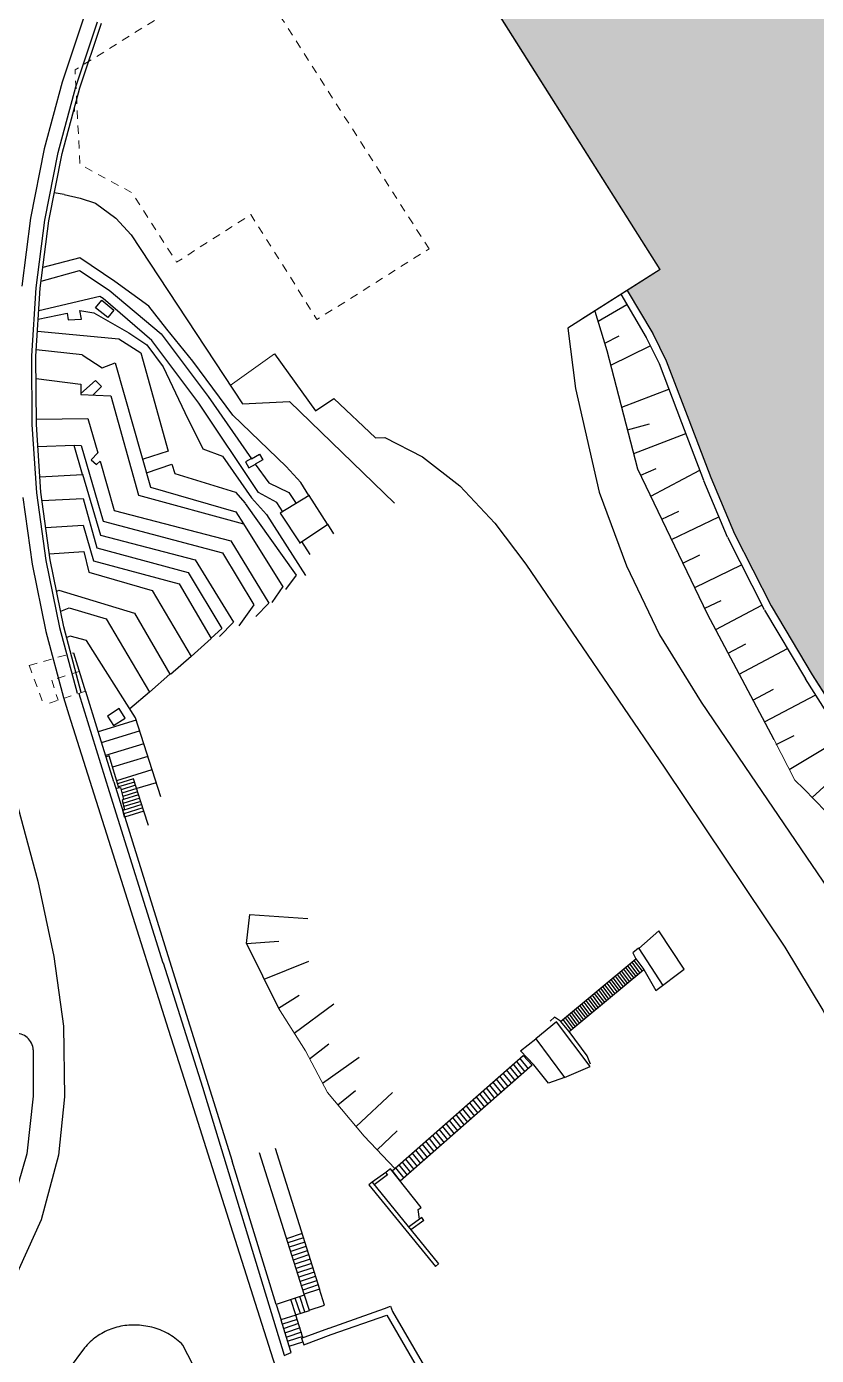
# Model space of a CAD drawing. Header units: millimetres. Extents: x -133 to 63340, y -143 to 109141.
# Drawn here: x 62353.1 to 62411.3, y 108497.5 to 108595.5 of the extents above; entities that cross this region are included whole.
import ezdxf

# ---------------------------------------------------------------- set-up
doc = ezdxf.new("R2010")
doc.units = ezdxf.units.MM
doc.header["$MEASUREMENT"] = 0
doc.linetypes.add('DOT', pattern=[0.55, 0.3, -0.25])
for name, color, linetype in [('Bâti', 7, 'Continuous'), ('colore lago', 131, 'Continuous'), ('Couronnement', 7, 'Continuous'), ('LIN025CO', 7, 'Continuous'), ('pendenze', 2, 'Continuous'), ('SCALE', 2, 'Continuous'), ('Strade', 7, 'Continuous'), ('TalusHautBas', 7, 'Continuous'), ('VOIRIE', 7, 'Continuous')]:
    doc.layers.add(name, color=color, linetype=linetype)
doc.layers.add('Colori bordi', color=5, linetype='Continuous', plot=False)

# ---------------------------------------------------------------- blocks, each defined once
blk = doc.blocks.new('INVISIBLE')
at = {"color": 0}
for p, q in [((-0.0375, 0), (0.0375, 0)), ((0, -0.0375), (0, 0.0375))]:
    blk.add_line(p, q, dxfattribs=at)
at = {"flags": 1}
for tag, p in [('POINTNUMBER', (0, 0)), ('COMMENT', (0, -1.25))]:
    blk.add_attdef(tag, p, '', height=1, dxfattribs=at)

msp = doc.modelspace()

# ---------------------------------------------------------------- hatches: boundary and pattern name
at = {"layer": 'colore lago', "linetype": 'Continuous', "lineweight": 0}
msp.add_hatch(color=256, dxfattribs=at).paths.add_polyline_path([(62548.2785, 108427.2813), (62545.2149, 108437.4977), (62544.7767, 108445.1398), (62545.6037, 108453.1916), (62543.8249, 108460.0907), (62537.2375, 108468.8864), (62530.5503, 108474.2875), (62527.7446, 108478.4761), (62523.6239, 108483.7567), (62517.3885, 108489.8759), (62515.2465, 108489.6403), (62513.6669, 108491.3373), (62513.9099, 108495.5974), (62504.855, 108507.9517), (62496.2324, 108519.7164), (62493.3544, 108519.0168), (62485.4277, 108525.3848), (62484.6684, 108528.5086), (62471.2359, 108544.4414), (62471.3593, 108544.5426), (62471.1446, 108544.7908), (62466.395, 108550.2796), (62461.1114, 108555.785), (62451.9812, 108564.9833), (62445.6934, 108571.4023), (62438.2814, 108579.0072), (62431.6209, 108586.0355), (62422.3658, 108596.3263), (62419.2028, 108600.3592), (62408.0987, 108615.7917), (62402.3619, 108624.9029), (62401.9106, 108624.6198), (62397.083, 108621.5924), (62391.7798, 108618.2667), (62379.1258, 108610.3312), (62385.2068, 108600.697), (62399.8054, 108577.5683), (62397.3883, 108576.0313), (62399.2665, 108572.8528), (62400.2625, 108570.8412), (62401.9219, 108566.4966), (62403.538, 108562.2348), (62405.2955, 108558.0946), (62407.9973, 108552.7666), (62411.016, 108547.6991), (62415.008, 108541.4499), (62417.547, 108537.4023), (62418.8645, 108535.302), (62423.7176, 108527.6886), (62427.3396, 108522.0308), (62428.8547, 108522.3015), (62431.9449, 108520.4683), (62435.17, 108517.1027), (62435.248, 108508.375), (62442.5794, 108497.7776), (62448.4078, 108490.3296), (62458.0371, 108478.2075), (62469.2124, 108462.4823), (62469.097, 108462.1315), (62477.4132, 108450.0308), (62487.1869, 108436.2424), (62497.2899, 108418.8124), (62505.266, 108404.2863), (62555.9335, 108404.5128), (62554.0622, 108410.815), (62549.8898, 108422.0895)])

# ---------------------------------------------------------------- linework, layer by layer
at = {"layer": 'Bâti', "color": 2, "linetype": 'Continuous'}
for p, q in [((62399.8054, 108577.5683), (62379.1258, 108610.3312)), ((62356.6299, 108589.2174), (62356.6279, 108589.4766)), ((62399.8054, 108577.5683), (62393.0041, 108573.2437)), ((62399.8054, 108577.5683), (62394.0417, 108573.9035)), ((62397.3883, 108576.0314), (62399.2665, 108572.8528)), ((62358.1936, 108574.7523), (62358.6461, 108575.3153)), ((62358.6461, 108575.3153), (62359.5414, 108574.5823)), ((62396.901, 108575.7434), (62398.7792, 108572.5649)), ((62359.0898, 108574.0263), (62358.1886, 108574.7563)), ((62359.5414, 108574.5823), (62359.0898, 108574.0263)), ((62398.7579, 108572.601), (62399.7539, 108570.5894)), ((62399.2665, 108572.8528), (62400.2625, 108570.8413)), ((62399.7299, 108570.6378), (62401.3893, 108566.2932)), ((62400.2625, 108570.8413), (62401.9219, 108566.4966)), ((62401.3888, 108566.2945), (62403.0049, 108562.0327)), ((62401.9219, 108566.4966), (62403.538, 108562.2348)), ((62369.6814, 108563.6335), (62369.2384, 108563.3965)), ((62369.2384, 108563.3965), (62369.4905, 108562.9477)), ((62369.6871, 108563.6252), (62370.2849, 108563.9642)), ((62370.5268, 108563.5423), (62369.963, 108563.2261)), ((62370.2849, 108563.9642), (62370.5268, 108563.5423)), ((62369.4905, 108562.9477), (62369.9733, 108563.2118)), ((62403.0048, 108562.0085), (62404.7623, 108557.8683)), ((62403.538, 108562.2348), (62405.2955, 108558.0946)), ((62373.9436, 108560.9185), (62371.8114, 108559.598)), ((62375.2961, 108558.7926), (62373.9436, 108560.9185)), ((62371.8114, 108559.598), (62373.2462, 108557.4124)), ((62373.2363, 108557.4053), (62375.3141, 108558.8047)), ((62404.7777, 108557.832), (62407.4795, 108552.5041)), ((62405.2955, 108558.0946), (62407.9973, 108552.7666)), ((62407.4974, 108552.4688), (62410.5161, 108547.4013)), ((62407.9973, 108552.7666), (62411.016, 108547.6991)), ((62356.5603, 108549.3097), (62357.4571, 108546.4477)), ((62411.016, 108547.6991), (62415.008, 108541.4499)), ((62417.3361, 108536.6315), (62410.5161, 108547.4013)), ((62356.9538, 108546.3017), (62359.1938, 108539.0856)), ((62358.3799, 108543.5125), (62357.4629, 108546.466)), ((62359.9427, 108545.2018), (62359.0801, 108544.652)), ((62359.0821, 108544.653), (62359.5182, 108543.9599)), ((62360.3798, 108544.5038), (62359.9427, 108545.2018)), ((62359.5182, 108543.9599), (62360.3798, 108544.5038)), ((62359.5354, 108539.813), (62358.3799, 108543.5125)), ((62359.1943, 108541.7064), (62358.9632, 108541.6448)), ((62359.9029, 108539.3651), (62359.1943, 108541.7064)), ((62359.5354, 108539.813), (62360.3517, 108537.2011)), ((62359.1938, 108539.0856), (62363.1493, 108526.4531)), ((62359.6989, 108539.3267), (62360.0416, 108539.3912)), ((62360.0416, 108539.3912), (62360.2446, 108538.5031)), ((62360.2446, 108538.5031), (62360.1489, 108538.4367)), ((62360.1489, 108538.4367), (62360.3249, 108537.7584)), ((62360.3249, 108537.7584), (62360.1911, 108537.7188)), ((62360.3374, 108537.2065), (62360.1911, 108537.7188)), ((62360.3455, 108537.1865), (62363.6388, 108526.6051)), ((62399.7083, 108528.8084), (62398.227, 108527.5247)), ((62401.5689, 108525.9996), (62399.7083, 108528.8084)), ((62398.221, 108527.5337), (62397.8035, 108527.2068)), ((62397.8035, 108527.2068), (62398.0105, 108526.7488)), ((62398.227, 108527.5247), (62399.9973, 108524.7936)), ((62363.1688, 108526.4565), (62366.0708, 108517.2823)), ((62363.6388, 108526.6051), (62368.2664, 108511.8404)), ((62392.475, 108522.1446), (62398.0105, 108526.7488)), ((62398.0105, 108526.7488), (62398.599, 108525.9684)), ((62399.4898, 108524.4071), (62401.5689, 108525.9996)), ((62398.6171, 108525.9495), (62393.1086, 108521.3686)), ((62398.599, 108525.9684), (62399.4898, 108524.4071)), ((62392.1612, 108522.1086), (62390.6388, 108520.8537)), ((62392.0157, 108522.4469), (62391.6989, 108522.1625)), ((62392.46, 108522.1629), (62392.0157, 108522.4469)), ((62394.6529, 108518.8217), (62392.1612, 108522.1086)), ((62393.0944, 108521.3877), (62392.46, 108522.1629)), ((62394.4235, 108519.5917), (62393.0944, 108521.3877)), ((62389.5247, 108519.9708), (62390.6428, 108520.8568)), ((62390.6388, 108520.8537), (62392.7565, 108518.0032)), ((62380.0449, 108511.1175), (62389.7192, 108519.6376)), ((62390.5014, 108518.9351), (62389.5247, 108519.9708)), ((62394.6762, 108518.9808), (62394.4235, 108519.5917)), ((62390.3725, 108518.9015), (62380.6562, 108510.3573)), ((62388.4735, 108518.5405), (62389.09, 108517.7738)), ((62391.5714, 108517.5789), (62390.5014, 108518.9351)), ((62392.7625, 108518.0102), (62394.6529, 108518.8217)), ((62366.0708, 108517.2823), (62372.0993, 108497.5444)), ((62392.7625, 108518.0032), (62391.5714, 108517.5789)), ((62373.5678, 108502.0223), (62370.2872, 108512.4447)), ((62371.4338, 108512.8056), (62374.6941, 108502.4013)), ((62371.5105, 108501.2595), (62368.2664, 108511.8404)), ((62379.5827, 108511.0122), (62378.5789, 108510.2827)), ((62379.7238, 108510.8181), (62378.72, 108510.0886)), ((62379.7305, 108510.8179), (62379.5827, 108511.0122)), ((62379.9225, 108511.2698), (62379.6036, 108511.0223)), ((62382.2052, 108508.4309), (62379.9225, 108511.2698)), ((62380.0449, 108511.1175), (62380.6562, 108510.3573)), ((62378.5769, 108510.2867), (62378.3417, 108510.0997)), ((62378.3417, 108510.0997), (62383.2477, 108504.0676)), ((62378.5745, 108510.289), (62383.4805, 108504.2568)), ((62381.9699, 108508.2839), (62382.2052, 108508.4309)), ((62382.2506, 108507.6761), (62381.2698, 108506.975)), ((62382.396, 108507.4728), (62381.4278, 108506.7806)), ((62382.0783, 108507.5529), (62381.9699, 108508.2839)), ((62382.396, 108507.4728), (62382.2506, 108507.6761)), ((62383.2477, 108504.0676), (62383.4805, 108504.2568)), ((62373.5793, 108501.9675), (62371.5005, 108501.2655)), ((62375.0744, 108501.219), (62374.6981, 108502.3993)), ((62371.5105, 108501.2595), (62371.869, 108500.1254)), ((62372.9635, 108500.5129), (62373.9521, 108500.828)), ((62373.948, 108500.8406), (62375.0744, 108501.219)), ((62375.4014, 108499.5204), (62379.485, 108500.9646)), ((62379.485, 108500.9646), (62379.9241, 108501.1501)), ((62379.9241, 108501.1501), (62380.0906, 108500.7459)), ((62380.0906, 108500.7459), (62385.3812, 108491.6755)), ((62372.4569, 108498.1953), (62371.869, 108500.1254)), ((62375.5691, 108499.0462), (62379.6527, 108500.4904)), ((62379.6527, 108500.4904), (62384.9433, 108491.42)), ((62373.3632, 108498.7868), (62375.3939, 108499.5268)), ((62373.3632, 108498.7868), (62373.5384, 108498.3061)), ((62373.5384, 108498.3061), (62375.5691, 108499.0462)), ((62372.0859, 108497.5211), (62372.5994, 108497.7365)), ((62372.5994, 108497.7365), (62372.4569, 108498.1953)), ((62372.579, 108497.7455), (62372.5994, 108497.7365)), ((62372.0993, 108497.5444), (62372.0859, 108497.5211))]:
    msp.add_line(p, q, dxfattribs=at)
at = {"layer": 'Bâti', "color": 2}
for p, q in [((62355.8803, 108583.098), (62355.1343, 108583.2128)), ((62355.8803, 108583.098), (62357.0625, 108582.8303)), ((62357.0625, 108582.8303), (62358.1821, 108582.4693)), ((62358.1821, 108582.4693), (62359.6741, 108581.357)), ((62359.6741, 108581.357), (62360.8095, 108580.138)), ((62360.8095, 108580.138), (62369.0134, 108567.6576)), ((62357.0341, 108578.4381), (62354.3042, 108577.7162)), ((62359.608, 108576.6846), (62357.0341, 108578.4381)), ((62354.1735, 108576.7076), (62356.9983, 108577.491)), ((62356.9983, 108577.491), (62359.1828, 108576.0487)), ((62359.1828, 108576.0487), (62363.0272, 108572.8259)), ((62362.1171, 108574.8688), (62359.608, 108576.6846)), ((62358.5069, 108575.5847), (62354.0035, 108574.5316)), ((62358.7646, 108575.4288), (62358.5069, 108575.5847)), ((62362.3364, 108572.3428), (62358.7646, 108575.4288)), ((62353.9651, 108573.9154), (62356.1073, 108574.362)), ((62356.1073, 108574.362), (62356.1845, 108573.8693)), ((62357.1473, 108573.9086), (62357.0385, 108574.5381)), ((62357.0385, 108574.5381), (62358.0712, 108574.3877)), ((62358.0712, 108574.3877), (62360.6329, 108572.8992)), ((62363.4487, 108573.1738), (62362.1171, 108574.8688)), ((62353.9091, 108573.0157), (62359.8978, 108572.4599)), ((62356.1845, 108573.8693), (62357.1473, 108573.9086)), ((62365.3563, 108570.8113), (62363.4487, 108573.1738)), ((62359.8978, 108572.4599), (62361.5385, 108571.4232)), ((62360.6329, 108572.8992), (62361.9698, 108572.0281)), ((62365.8161, 108567.7093), (62362.3364, 108572.3428)), ((62363.0272, 108572.8259), (62366.5039, 108568.2084)), ((62357.2091, 108571.2729), (62353.8239, 108571.6486)), ((62357.2091, 108571.2729), (62358.6684, 108570.3204)), ((62361.5385, 108571.4232), (62363.5339, 108564.182)), ((62361.9698, 108572.0281), (62363.1641, 108570.3995)), ((62358.6684, 108570.3204), (62359.6417, 108570.6947)), ((62359.6417, 108570.6947), (62362.2338, 108561.5202)), ((62363.1641, 108570.3995), (62364.7742, 108567.0236)), ((62368.303, 108566.8424), (62365.3563, 108570.8113)), ((62353.8069, 108569.5247), (62357.0828, 108569.1133)), ((62357.0828, 108569.1133), (62357.1007, 108569.1213)), ((62357.1007, 108569.1213), (62357.0952, 108568.3503)), ((62357.0958, 108568.4328), (62358.1927, 108569.3831)), ((62358.1896, 108569.3862), (62358.6406, 108568.9362)), ((62357.0952, 108568.3503), (62359.3057, 108568.2492)), ((62358.6406, 108568.9362), (62358.0019, 108568.3088)), ((62359.3057, 108568.2492), (62361.3493, 108560.9452)), ((62366.5039, 108568.2084), (62369.6871, 108563.6252)), ((62370.2026, 108561.1218), (62365.8161, 108567.7093)), ((62369.0134, 108567.6576), (62372.4956, 108567.8421)), ((62372.4956, 108567.8421), (62380.2222, 108560.3516)), ((62353.8274, 108566.5326), (62357.6171, 108566.5756)), ((62357.6171, 108566.5756), (62358.3544, 108564.0469)), ((62364.7742, 108567.0236), (62366.1051, 108564.3625)), ((62372.254, 108563.053), (62368.303, 108566.8424)), ((62356.6229, 108564.6082), (62353.937, 108564.5034)), ((62356.6225, 108564.6094), (62357.1229, 108564.6064)), ((62357.2195, 108562.4698), (62356.6229, 108564.6082)), ((62357.1229, 108564.6064), (62358.7529, 108559.0206)), ((62366.1051, 108564.3625), (62367.5376, 108563.8019)), ((62358.3544, 108564.0469), (62357.8797, 108563.5438)), ((62357.8797, 108563.5438), (62358.2703, 108563.1915)), ((62358.2703, 108563.1915), (62358.5301, 108563.4467)), ((62358.5301, 108563.4467), (62359.5674, 108559.8033)), ((62363.5339, 108564.182), (62361.6896, 108563.5768)), ((62361.954, 108562.589), (62363.8122, 108563.2243)), ((62363.8122, 108563.2243), (62364.0303, 108562.5262)), ((62367.5376, 108563.8019), (62369.6963, 108560.7416)), ((62369.963, 108563.2261), (62370.9524, 108561.8462)), ((62354.0812, 108562.2866), (62357.2195, 108562.4698)), ((62357.2274, 108562.4808), (62358.5445, 108557.9937)), ((62364.0303, 108562.5262), (62368.4995, 108561.1442)), ((62373.3353, 108561.8658), (62372.254, 108563.053)), ((62362.2338, 108561.5202), (62368.5329, 108559.7183)), ((62370.9524, 108561.8462), (62372.4466, 108561.1268)), ((62373.9196, 108560.9037), (62373.3353, 108561.8658)), ((62354.2396, 108560.5361), (62357.2675, 108560.68)), ((62357.2675, 108560.68), (62358.2857, 108557.0565)), ((62361.3493, 108560.9452), (62369.0979, 108558.8129)), ((62368.4995, 108561.1442), (62369.2311, 108560.3335)), ((62369.2312, 108560.3265), (62372.9908, 108555.0392)), ((62369.6963, 108560.7416), (62370.7968, 108559.5155)), ((62371.5519, 108560.3868), (62370.2026, 108561.1218)), ((62371.9968, 108559.7128), (62371.5519, 108560.3868)), ((62372.4466, 108561.1268), (62372.9691, 108560.315)), ((62359.5674, 108559.8033), (62368.1615, 108557.5617)), ((62368.5329, 108559.7183), (62369.1019, 108558.8159)), ((62370.7968, 108559.5155), (62373.6647, 108555.0014)), ((62354.5145, 108558.5415), (62357.2832, 108558.7271)), ((62357.2832, 108558.7271), (62358.0309, 108556.0984)), ((62358.7529, 108559.0206), (62367.5505, 108556.6729)), ((62369.0979, 108558.8129), (62372.0066, 108554.1888)), ((62375.7622, 108558.0896), (62375.3141, 108558.8047)), ((62358.5445, 108557.9937), (62365.5277, 108556.1629)), ((62368.1615, 108557.5617), (62370.9621, 108552.9701)), ((62374.022, 108556.5588), (62373.4012, 108557.5164)), ((62354.7822, 108556.5995), (62357.3279, 108556.7782)), ((62357.3279, 108556.7782), (62357.6847, 108555.2528)), ((62358.2857, 108557.0565), (62365.0069, 108555.2285)), ((62367.5505, 108556.6729), (62369.8626, 108552.8452)), ((62358.0309, 108556.0984), (62364.3656, 108554.3957)), ((62365.5277, 108556.1629), (62368.3583, 108551.5665)), ((62357.6847, 108555.2528), (62362.3698, 108553.9047)), ((62365.0069, 108555.2285), (62367.4903, 108551.1106)), ((62372.9908, 108555.0392), (62372.1856, 108553.9696)), ((62355.32, 108553.8441), (62355.4917, 108553.92)), ((62355.4917, 108553.92), (62361.0693, 108552.2299)), ((62362.3698, 108553.9047), (62365.2385, 108549.0495)), ((62364.3656, 108554.3957), (62366.7176, 108550.3721)), ((62372.0036, 108554.1938), (62371.1908, 108553.0292)), ((62355.6221, 108552.3779), (62356.2484, 108552.6364)), ((62356.2484, 108552.6364), (62358.969, 108551.8275)), ((62369.8626, 108552.8452), (62368.7545, 108551.2912)), ((62370.9621, 108552.9701), (62370.0045, 108551.9798)), ((62358.969, 108551.8275), (62362.1647, 108546.4148)), ((62361.0693, 108552.2299), (62363.6764, 108547.7285)), ((62368.3583, 108551.5665), (62367.319, 108550.5058)), ((62356.3098, 108550.5396), (62356.0689, 108550.4358)), ((62357.5342, 108550.2321), (62356.3098, 108550.5396)), ((62367.4903, 108551.1106), (62366.7226, 108550.3832)), ((62361.1387, 108544.5141), (62357.5342, 108550.2321)), ((62366.7176, 108550.3721), (62365.2385, 108549.0495)), ((62365.2385, 108549.0495), (62363.7155, 108547.7177)), ((62363.6764, 108547.7285), (62362.1647, 108546.4148)), ((62362.1683, 108546.4088), (62360.712, 108545.1912))]:
    msp.add_line(p, q, dxfattribs=at)
at = {"layer": 'Colori bordi', "linetype": 'Continuous', "lineweight": 0, "flags": 128}
msp.add_lwpolyline([(62419.2028, 108600.3592), (62408.0987, 108615.7917), (62402.3619, 108624.9029), (62401.9106, 108624.6198), (62397.083, 108621.5924), (62391.7798, 108618.2667), (62379.1258, 108610.3312), (62385.2068, 108600.697), (62399.8054, 108577.5683), (62397.3883, 108576.0313), (62399.2665, 108572.8528), (62400.2625, 108570.8412), (62401.9219, 108566.4966), (62403.538, 108562.2348), (62405.2955, 108558.0946), (62407.9973, 108552.7666), (62411.016, 108547.6991), (62415.008, 108541.4499)], dxfattribs=at)
at = {"layer": 'Couronnement', "color": 2, "linetype": 'Continuous'}
for p, q in [((62357.3635, 108596.2398), (62355.7322, 108591.3905)), ((62356.7418, 108591.0499), (62358.3388, 108595.8278)), ((62357.0291, 108590.9632), (62358.6199, 108595.7224)), ((62355.7322, 108591.3905), (62354.4022, 108586.4645)), ((62355.4304, 108586.1914), (62356.7418, 108591.0499)), ((62355.7227, 108586.1234), (62357.0291, 108590.9632)), ((62354.4022, 108586.4645), (62353.403, 108581.3599)), ((62354.4556, 108581.2182), (62355.4304, 108586.1914)), ((62354.7519, 108581.17), (62355.7227, 108586.1234)), ((62353.403, 108581.3599), (62352.7464, 108576.353)), ((62353.8083, 108576.2237), (62354.4556, 108581.2182)), ((62354.1071, 108576.195), (62354.7519, 108581.17)), ((62353.4954, 108571.1999), (62353.8083, 108576.2237)), ((62353.7954, 108571.1916), (62354.1071, 108576.195)), ((62353.5301, 108566.138), (62353.4954, 108571.1999)), ((62353.83, 108566.1487), (62353.7954, 108571.1916)), ((62353.8567, 108561.1168), (62353.5301, 108566.138)), ((62354.1553, 108561.1471), (62353.83, 108566.1487)), ((62352.82, 108560.7661), (62353.51, 108555.8422)), ((62354.5459, 108556.1171), (62353.8567, 108561.1168)), ((62354.8426, 108556.1611), (62354.1553, 108561.1471)), ((62353.51, 108555.8422), (62354.5312, 108550.8867)), ((62355.5632, 108551.1792), (62354.5459, 108556.1171)), ((62355.8566, 108551.2396), (62354.8426, 108556.1611)), ((62354.5312, 108550.8867), (62355.8369, 108546.0265)), ((62356.8493, 108546.3067), (62355.5666, 108551.163)), ((62357.1394, 108546.3833), (62355.8566, 108551.2396))]:
    msp.add_line(p, q, dxfattribs=at)
at = {"layer": 'LIN025CO', "color": 2, "linetype": 'Continuous', "lineweight": 0}
for p, q in [((62371.3909, 108571.3662), (62368.1181, 108569.0195)), ((62408.2055, 108542.8935), (62409.7368, 108539.9123))]:
    msp.add_line(p, q, dxfattribs=at)
at = {"layer": 'LIN025CO', "color": 2, "linetype": 'DOT', "lineweight": 0, "ltscale": 2}
for p, q in [((62353.2986, 108548.3778), (62356.5603, 108549.3097)), ((62353.2933, 108548.3921), (62354.3681, 108545.4629)), ((62356.9898, 108547.9389), (62354.9667, 108547.2939)), ((62354.9667, 108547.2939), (62355.4308, 108545.8128)), ((62357.4479, 108546.4769), (62354.3681, 108545.4629))]:
    msp.add_line(p, q, dxfattribs=at)
at = {"layer": 'LIN025CO', "color": 2, "linetype": 'DOT', "lineweight": 0, "ltscale": 2, "flags": 128}
msp.add_lwpolyline([(62382.778, 108579.0894), (62369.2961, 108600.1672), (62356.6822, 108592.2802), (62357.039, 108585.3131), (62360.8747, 108583.2294), (62364.1686, 108578.11), (62369.6354, 108581.6292), (62374.5096, 108573.8852), (62382.778, 108579.0894)], close=True, dxfattribs=at)
at = {"layer": 'LIN025CO', "color": 2, "linetype": 'Continuous', "lineweight": 0, "flags": 128}
msp.add_lwpolyline([(62371.6875, 108523.1071), (62373.6707, 108519.958), (62375.2889, 108516.9095), (62377.9917, 108513.6912)], dxfattribs=at)
at = {"layer": 'pendenze', "linetype": 'Continuous'}
for p, q in [((62395.2421, 108573.7515), (62397.3441, 108574.9936)), ((62395.7333, 108572.13), (62396.7827, 108572.6743)), ((62396.1762, 108570.5163), (62399.0786, 108571.9533)), ((62396.9793, 108567.418), (62400.453, 108568.7448)), ((62397.4106, 108565.7541), (62399.0158, 108566.1973)), ((62397.8616, 108564.0143), (62401.7014, 108565.4703)), ((62398.3787, 108562.4048), (62399.5216, 108562.9054)), ((62399.1268, 108560.8499), (62402.7233, 108562.7752)), ((62399.9397, 108559.1606), (62401.1948, 108559.7645)), ((62400.6555, 108557.6729), (62404.1346, 108559.347)), ((62401.4941, 108555.9301), (62402.7323, 108556.5259)), ((62402.3583, 108554.134), (62405.8107, 108555.7951)), ((62403.0998, 108552.5929), (62404.3143, 108553.1772)), ((62403.9048, 108551.0318), (62407.3129, 108552.8328)), ((62404.824, 108549.2922), (62406.1257, 108549.9801)), ((62405.639, 108547.75), (62409.1904, 108549.6267)), ((62406.6545, 108545.8284), (62408.163, 108546.6255)), ((62407.5055, 108544.218), (62411.2754, 108546.2103)), ((62408.3742, 108542.5649), (62409.6872, 108543.2125)), ((62409.3257, 108540.7126), (62413.2587, 108543.0703)), ((62411.0268, 108538.6415), (62413.016, 108540.4642)), ((62369.5658, 108530.0151), (62373.8495, 108529.7237)), ((62369.3061, 108527.8925), (62371.6988, 108528.0544)), ((62370.6195, 108525.2532), (62373.9051, 108526.5705)), ((62371.6875, 108523.1071), (62373.2107, 108524.0778)), ((62372.8437, 108521.2712), (62375.7453, 108523.4252)), ((62373.9723, 108519.3897), (62375.3849, 108520.4775)), ((62374.9249, 108517.5953), (62377.6305, 108519.4917)), ((62376.0625, 108515.9883), (62377.3509, 108517.0423)), ((62377.3978, 108514.3983), (62380.0909, 108516.8886)), ((62378.9488, 108512.6711), (62380.4355, 108514.0686))]:
    msp.add_line(p, q, dxfattribs=at)
at = {"layer": 'SCALE', "linetype": 'Continuous'}
for p, q in [((62361.1855, 108544.3524), (62358.3793, 108543.4948)), ((62363.0038, 108538.6904), (62361.1407, 108544.5202)), ((62358.6319, 108542.6929), (62361.438, 108543.5695)), ((62361.7513, 108542.6069), (62358.9309, 108541.7484)), ((62362.0509, 108541.6722), (62359.446, 108540.8775)), ((62359.7604, 108539.8929), (62362.3551, 108540.7202)), ((62360.9868, 108540.0214), (62359.8152, 108539.655)), ((62361.0623, 108539.7871), (62359.8857, 108539.4221)), ((62361.7535, 108537.6398), (62360.9868, 108540.0214)), ((62362.6694, 108539.7367), (62361.224, 108539.3145)), ((62361.1389, 108539.5491), (62360.0806, 108539.2208)), ((62361.232, 108539.3162), (62360.1364, 108538.9764)), ((62361.2921, 108539.0731), (62360.1923, 108538.732)), ((62361.3687, 108538.8351), (62360.2482, 108538.4876)), ((62361.5985, 108538.1212), (62360.2001, 108537.6874)), ((62361.4453, 108538.5972), (62360.2069, 108538.213)), ((62361.6751, 108537.8832), (62360.2687, 108537.4469)), ((62361.5219, 108538.3592), (62360.2698, 108537.9708)), ((62361.7505, 108537.6448), (62360.3374, 108537.2065)), ((62362.0822, 108536.5813), (62361.7505, 108537.6448)), ((62397.1012, 108525.9924), (62397.7071, 108525.1927)), ((62397.2551, 108526.1205), (62397.861, 108525.3207)), ((62397.409, 108526.2485), (62398.015, 108525.4487)), ((62397.563, 108526.3765), (62398.1689, 108525.5767)), ((62397.7169, 108526.5045), (62398.3228, 108525.7047)), ((62397.8708, 108526.6326), (62398.4768, 108525.8328)), ((62396.0237, 108525.0963), (62396.6296, 108524.2966)), ((62396.1776, 108525.2243), (62396.7835, 108524.4246)), ((62396.3316, 108525.3523), (62396.9374, 108524.5526)), ((62396.4855, 108525.4803), (62397.0913, 108524.6807)), ((62396.6394, 108525.6083), (62397.2453, 108524.8087)), ((62396.7933, 108525.7364), (62397.3992, 108524.9367)), ((62396.9473, 108525.8644), (62397.5532, 108525.0647)), ((62394.7923, 108524.072), (62395.3981, 108523.2725)), ((62394.9463, 108524.2001), (62395.552, 108523.4006)), ((62395.1002, 108524.3281), (62395.706, 108523.5286)), ((62395.2541, 108524.4561), (62395.8599, 108523.6566)), ((62395.408, 108524.5842), (62396.0138, 108523.7846)), ((62395.562, 108524.7122), (62396.1677, 108523.9126)), ((62395.7159, 108524.8402), (62396.3217, 108524.0406)), ((62395.8698, 108524.9682), (62396.4756, 108524.1686)), ((62393.7149, 108523.1759), (62394.3205, 108522.3765)), ((62393.8688, 108523.3039), (62394.4745, 108522.5045)), ((62394.0227, 108523.4319), (62394.6284, 108522.6325)), ((62394.1767, 108523.5599), (62394.7823, 108522.7605)), ((62394.3306, 108523.688), (62394.9363, 108522.8885)), ((62394.4845, 108523.816), (62395.0902, 108523.0165)), ((62394.6384, 108523.944), (62395.2441, 108523.1445)), ((62392.6374, 108522.2797), (62393.243, 108521.4804)), ((62392.7968, 108522.4005), (62393.3969, 108521.6084)), ((62392.9453, 108522.5357), (62393.5509, 108521.7364)), ((62393.0992, 108522.6638), (62393.7048, 108521.8644)), ((62393.2531, 108522.7918), (62393.8587, 108521.9924)), ((62393.407, 108522.9198), (62394.0127, 108522.1205)), ((62393.561, 108523.0478), (62394.1666, 108522.2485)), ((62389.2172, 108519.1955), (62389.8342, 108518.4282)), ((62389.4651, 108519.4138), (62390.0822, 108518.6463)), ((62390.3725, 108518.9015), (62389.7192, 108519.6376)), ((62388.2256, 108518.3222), (62388.842, 108517.5556)), ((62388.7214, 108518.7588), (62389.3381, 108517.9919)), ((62388.9693, 108518.9772), (62389.5861, 108518.21)), ((62386.9861, 108517.2306), (62387.6017, 108516.465)), ((62387.234, 108517.4489), (62387.8498, 108516.6831)), ((62387.4819, 108517.6672), (62388.0978, 108516.9012)), ((62387.7298, 108517.8856), (62388.3459, 108517.1194)), ((62387.9777, 108518.1039), (62388.5939, 108517.3375)), ((62385.9945, 108516.3573), (62386.6095, 108515.5925)), ((62386.2424, 108516.5756), (62386.8575, 108515.8106)), ((62386.4903, 108516.7939), (62387.1056, 108516.0287)), ((62386.7382, 108517.0123), (62387.3537, 108516.2469)), ((62384.755, 108515.2657), (62385.3692, 108514.5018)), ((62385.0029, 108515.484), (62385.6173, 108514.7199)), ((62385.2508, 108515.7023), (62385.8653, 108514.9381)), ((62385.4987, 108515.9206), (62386.1134, 108515.1562)), ((62385.7466, 108516.139), (62386.3614, 108515.3743)), ((62383.7634, 108514.3924), (62384.377, 108513.6293)), ((62384.0113, 108514.6107), (62384.6251, 108513.8474)), ((62384.2592, 108514.829), (62384.8731, 108514.0655)), ((62384.5071, 108515.0474), (62385.1212, 108514.2837)), ((62382.5239, 108513.3008), (62383.1367, 108512.5386)), ((62382.7718, 108513.5191), (62383.3848, 108512.7568)), ((62383.0197, 108513.7374), (62383.6328, 108512.9749)), ((62383.2676, 108513.9557), (62383.8809, 108513.193)), ((62383.5155, 108514.1741), (62384.1289, 108513.4112)), ((62381.5323, 108512.4275), (62382.1445, 108511.6661)), ((62381.7802, 108512.6458), (62382.3926, 108511.8842)), ((62382.0281, 108512.8641), (62382.6406, 108512.1024)), ((62382.276, 108513.0825), (62382.8887, 108512.3205)), ((62380.2928, 108511.3359), (62380.9042, 108510.5755)), ((62380.5407, 108511.5542), (62381.1523, 108510.7936)), ((62380.7886, 108511.7725), (62381.4004, 108511.0117)), ((62381.0365, 108511.9908), (62381.6484, 108511.2298)), ((62381.2844, 108512.2092), (62381.8965, 108511.448)), ((62373.4097, 108506.5002), (62372.2772, 108506.1225)), ((62373.5084, 108506.1853), (62372.3763, 108505.8077)), ((62373.607, 108505.8703), (62372.4754, 108505.4928)), ((62373.6885, 108505.5497), (62372.5745, 108505.178)), ((62373.793, 108505.2366), (62372.6736, 108504.8632)), ((62373.8974, 108504.9236), (62372.7671, 108504.5465)), ((62374.0018, 108504.6105), (62372.8715, 108504.2335)), ((62374.1029, 108504.288), (62372.9732, 108503.9112)), ((62374.2016, 108503.9731), (62373.0723, 108503.5964)), ((62374.3003, 108503.6581), (62373.1714, 108503.2815)), ((62374.3848, 108503.3385), (62373.2705, 108502.9667)), ((62374.4892, 108503.0254), (62373.3589, 108502.6484)), ((62374.5937, 108502.7124), (62373.4633, 108502.3353)), ((62372.9635, 108500.5129), (62372.5945, 108501.6349)), ((62373.2924, 108500.6177), (62372.8939, 108501.736)), ((62373.6222, 108500.7228), (62373.2406, 108501.8531)), ((62373.9521, 108500.828), (62373.562, 108502.0204)), ((62374.6981, 108502.3993), (62373.5678, 108502.0223)), ((62372.9556, 108500.4925), (62371.8474, 108500.1331)), ((62373.0587, 108500.1748), (62371.9802, 108499.825)), ((62373.1617, 108499.8571), (62372.0833, 108499.5072)), ((62373.4675, 108498.8248), (62372.9556, 108500.4925)), ((62373.2648, 108499.5393), (62372.1864, 108499.1895)), ((62373.3679, 108499.2216), (62372.2894, 108498.8718)), ((62373.4709, 108498.9039), (62372.3925, 108498.554)), ((62372.4569, 108498.1953), (62373.466, 108498.5048))]:
    msp.add_line(p, q, dxfattribs=at)
at = {"layer": 'Strade', "color": 2, "linetype": 'Continuous', "flags": 128}
for points in [[(62393.0041, 108573.2437), (62393.5796, 108568.7864), (62395.3107, 108561.155), (62397.336, 108555.729)], [(62371.3909, 108571.3662), (62374.4157, 108567.1477), (62375.7666, 108568.0718), (62378.8316, 108565.1684), (62379.5075, 108565.1904), (62382.291, 108563.7569), (62385.0336, 108561.6121), (62387.6179, 108558.8596), (62389.9054, 108555.8498), (62400.1557, 108540.7995), (62409.0118, 108527.6069), (62411.7965, 108522.9793), (62414.5112, 108517.9124), (62417.4972, 108511.4177), (62420.9549, 108501.206), (62423.9472, 108489.9603), (62426.5642, 108482.664), (62429.2717, 108476.2857), (62432.3618, 108470.0647), (62444.1681, 108447.4982), (62457.126, 108422.6463), (62460.5847, 108415.5477), (62464.0439, 108407.6486), (62465.3972, 108404.1082)], [(62355.8369, 108546.0265), (62356.2297, 108544.7452), (62360.2232, 108532.0969), (62363.5353, 108521.5666), (62365.1193, 108516.6507), (62368.139, 108507.1011), (62371.4355, 108496.7187), (62372.7588, 108492.6106), (62376.3084, 108483.0873), (62380.472, 108473.5628), (62385.3322, 108464.5745), (62393.4562, 108450.9626), (62412.89, 108421.0492), (62421.3898, 108419.5492), (62423.8371, 108419.0551), (62430.2676, 108407.9937), (62432.43, 108403.9608)], [(62350.6362, 108544.3902), (62351.0224, 108543.2369), (62353.9455, 108532.4749), (62355.1243, 108526.9201), (62355.8323, 108521.7792), (62355.9145, 108516.5765), (62355.4698, 108512.2715), (62354.1941, 108507.5117), (62352.0658, 108502.8542), (62349.408, 108498.7733), (62346.4174, 108495.3339), (62346.1094, 108495.0297), (62340.6596, 108490.8021), (62336.0616, 108488.4796), (62331.0774, 108487.1278), (62328.4463, 108486.8338), (62324.2837, 108486.9279), (62319.3934, 108487.0892), (62314.2722, 108487.4073), (62308.46, 108487.9542), (62300.0891, 108488.1232)], [(62406.472, 108540.3087), (62412.6255, 108531.2501), (62415.2034, 108527.0873)], [(62353.592, 108520.0412), (62353.5844, 108516.6171), (62353.1343, 108512.3771), (62351.8581, 108507.9443), (62349.4572, 108502.9835), (62346.3753, 108498.7037), (62342.2704, 108494.8793), (62337.9475, 108491.942), (62332.6626, 108489.8823), (62328.36, 108489.3491), (62323.7433, 108489.2605), (62320.0513, 108489.4263), (62315.4733, 108489.6835), (62307.6203, 108490.3494), (62300.0787, 108490.4693)], [(62357.3783, 108498.0659), (62356.1645, 108496.4594)], [(62366.4352, 108494.7483), (62364.6374, 108498.2833)]]:
    msp.add_lwpolyline(points, dxfattribs=at)
at = {"layer": 'Strade', "color": 2, "linetype": 'Continuous'}
for points in [[(62353.592, 108520.0412, 0), (62353.5806, 108520.1695, 0), (62353.5561, 108520.296, 0), (62353.5187, 108520.4192, 0), (62353.4688, 108520.538, 0), (62353.407, 108520.651, 0), (62353.3338, 108520.7571, 0), (62353.2502, 108520.8551, 0), (62353.157, 108520.944, 0), (62353.0551, 108521.0228, 0), (62352.9457, 108521.0908, 0), (62352.8298, 108521.1472, 0), (62352.7088, 108521.1913, 0), (62352.5839, 108521.2228, 0), (62352.4564, 108521.2413, 0), (62352.3276, 108521.2465, 0)], [(62360.9568, 108499.7469, 0), (62360.8055, 108499.745, 0), (62360.6543, 108499.7381, 0), (62360.5035, 108499.7263, 0), (62360.3531, 108499.7095, 0), (62360.2033, 108499.6878, 0), (62360.0544, 108499.6612, 0), (62359.9063, 108499.6297, 0), (62359.7594, 108499.5934, 0), (62359.6138, 108499.5523, 0), (62359.4696, 108499.5064, 0), (62359.327, 108499.4559, 0), (62359.1861, 108499.4007, 0), (62359.0471, 108499.3408, 0), (62358.9101, 108499.2765, 0), (62358.7753, 108499.2077, 0), (62358.6429, 108499.1345, 0), (62358.5129, 108499.057, 0), (62358.3855, 108498.9753, 0), (62358.2609, 108498.8895, 0), (62358.1392, 108498.7996, 0), (62358.0204, 108498.7058, 0), (62357.9049, 108498.6081, 0), (62357.7925, 108498.5067, 0), (62357.6836, 108498.4016, 0), (62357.5782, 108498.2931, 0), (62357.4764, 108498.1811, 0), (62357.3783, 108498.0659, 0)], [(62364.6374, 108498.2833, 0), (62364.5247, 108498.392, 0), (62364.4087, 108498.4972, 0), (62364.2895, 108498.5987, 0), (62364.1672, 108498.6965, 0), (62364.0419, 108498.7904, 0), (62363.9137, 108498.8803, 0), (62363.7828, 108498.9662, 0), (62363.6493, 108499.048, 0), (62363.5133, 108499.1256, 0), (62363.375, 108499.199, 0), (62363.2344, 108499.2679, 0), (62363.0918, 108499.3325, 0), (62362.9472, 108499.3926, 0), (62362.8009, 108499.4482, 0), (62362.6528, 108499.4992, 0), (62362.5033, 108499.5456, 0), (62362.3523, 108499.5873, 0), (62362.2002, 108499.6243, 0), (62362.047, 108499.6565, 0), (62361.8928, 108499.6839, 0), (62361.7379, 108499.7065, 0), (62361.5823, 108499.7243, 0), (62361.4263, 108499.7373, 0), (62361.2699, 108499.7453, 0), (62361.1134, 108499.7485, 0), (62360.9568, 108499.7469, 0)]]:
    msp.add_polyline3d(points, dxfattribs=at)
at = {"layer": 'TalusHautBas', "color": 2, "linetype": 'Continuous'}
for p, q in [((62395.9042, 108571.5658), (62395.0262, 108574.4639)), ((62398.1622, 108562.8548), (62395.9042, 108571.5658)), ((62403.304, 108552.1687), (62398.1622, 108562.8548)), ((62408.2055, 108542.8935), (62403.304, 108552.1687)), ((62410.4056, 108539.2883), (62409.7368, 108539.9123)), ((62412.0159, 108537.6116), (62410.4056, 108539.2883)), ((62369.3061, 108527.8925), (62369.5658, 108530.0151)), ((62369.3061, 108527.8925), (62371.6875, 108523.1071)), ((62377.9917, 108513.6912), (62380.2429, 108511.2919))]:
    msp.add_line(p, q, dxfattribs=at)
at = {"layer": 'VOIRIE', "linetype": 'Continuous'}
for p, q in [((62397.336, 108555.729), (62399.7738, 108550.6379)), ((62399.7738, 108550.6379), (62402.834, 108545.6745)), ((62402.834, 108545.6745), (62406.472, 108540.3087))]:
    msp.add_line(p, q, dxfattribs=at)

# ---------------------------------------------------------------- block references
at = {"layer": 'Bâti', "color": 2, "rotation": 0.2560608715202138}
msp.add_blockref('INVISIBLE', (62373.9436, 108560.9185), dxfattribs=at)

doc.saveas('drawing.dxf')
